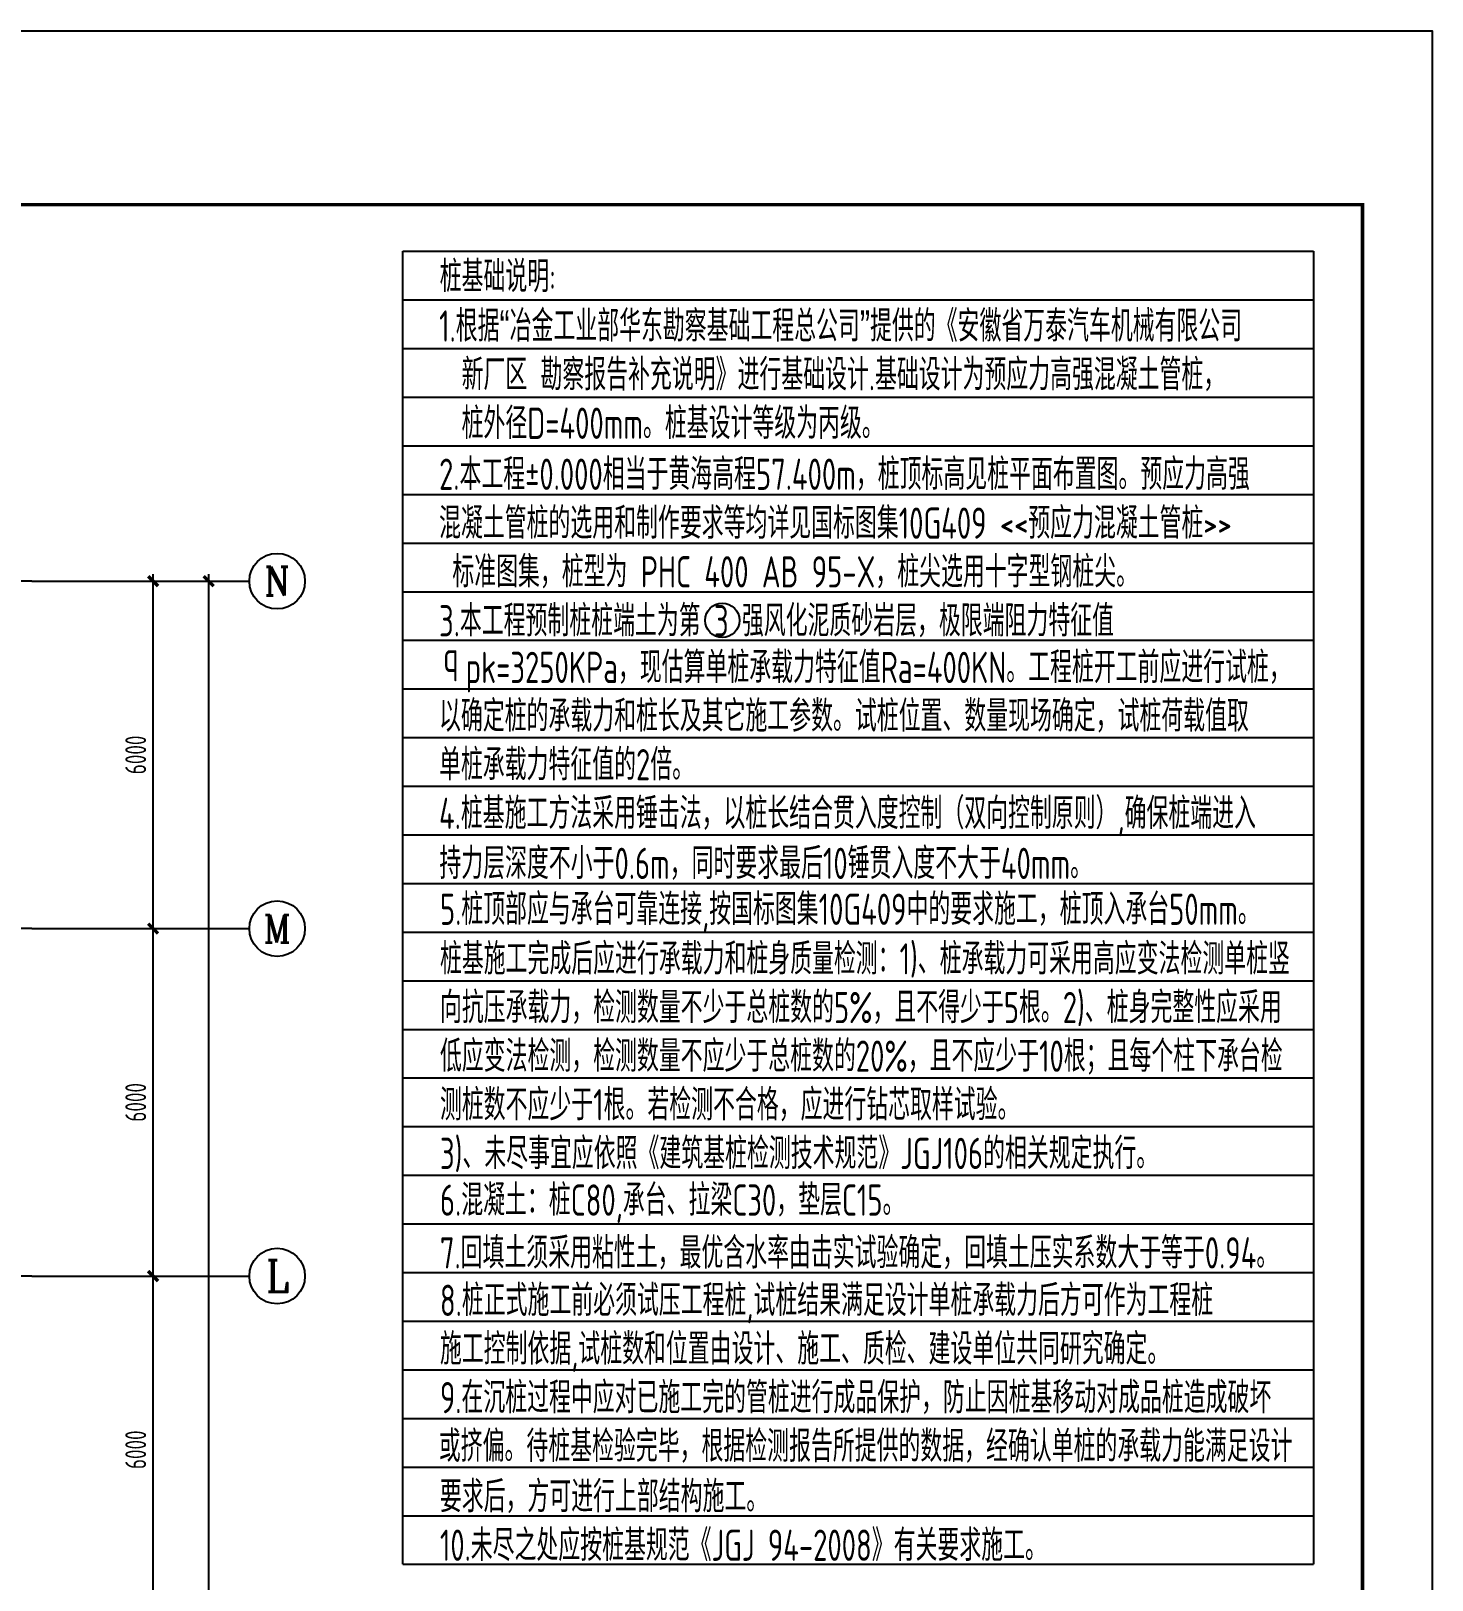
# Model space of a CAD drawing. Extents: x -1389621 to 57380, y -92505 to 283644.
# Drawn here: x -1341222 to -1317031, y 221868 to 248618 of the extents above; entities that cross this region are included whole.
import ezdxf
from ezdxf.enums import TextEntityAlignment as Align

# ---------------------------------------------------------------- set-up
doc = ezdxf.new("R2010")
doc.units = 0
doc.header["$LTSCALE"] = 100
doc.header["$MEASUREMENT"] = 0
doc.linetypes.add('DOTE', pattern=[2.42, 2, -0.2, 0.02, -0.2])
doc.layers.get('0').update_dxf_attribs({"linetype": 'CONTINUOUS'})
doc.layers.get('Defpoints').update_dxf_attribs({"linetype": 'CONTINUOUS'})
for name, color, linetype in [('AXIS', 3, 'CONTINUOUS'), ('AXIS_TEXT', 7, 'CONTINUOUS'), ('BORDER', 7, 'CONTINUOUS'), ('DIM', 3, 'CONTINUOUS'), ('DOTE', 1, 'DOTE'), ('TEXT', 7, 'CONTINUOUS'), ('填充', 252, 'CONTINUOUS')]:
    doc.layers.add(name, color=color, linetype=linetype)
doc.styles.add('_TCH_AXIS', font='COMPLEX', dxfattribs={"bigfont": 'GBCBIG'})
doc.styles.add('COMPLEX', font='COMPLEX')
doc.styles.add('TSSD_Dimension', font='tssdeng.shx', dxfattribs={"width": 0.7, "bigfont": 'hztxt.shx'})
doc.dimstyles.new('TSSD_100_100', dxfattribs={"dimtxt": 300, "dimasz": 100, "dimexe": 100, "dimexo": 250, "dimgap": 100, "dimtad": 1, "dimdec": 0, "dimzin": 0, "dimdsep": 46, "dimtxsty": 'TSSD_Dimension', "dimblk": 'ARCHTICK', "dimblk1": 'ARCHTICK', "dimblk2": 'ARCHTICK', "dimcen": 0, "dimdle": 100, "dimclrt": 7, "dimadec": 0, "dimazin": 0, "dimtfac": 1, "dimtdec": 0, "dimtix": 1, "dimtmove": 2, "dimatfit": 3, "dimfxl": 0, "dimtolj": 1, "dimtzin": 0, "dimarcsym": 0})

# ---------------------------------------------------------------- blocks, each defined once
blk = doc.blocks.new('_ArchTick')
at = {"color": 0, "linetype": 'ByBlock'}
blk.add_lwpolyline([(-0.71, -0.71, 0.5, 0.5, 0), (0.71, 0.71, 0.5, 0.5, 0)], format="xyseb", dxfattribs=at)
blk = doc.blocks.new('*D1345')
at = {"layer": 'Defpoints', "color": 0, "ltscale": 100}
for p in [(-1341207, 227117), (-1339114, 227117), (-1341207, 221117)]:
    blk.add_point(p, dxfattribs=at)
at = {"layer": 'DIM', "color": 0, "lineweight": -2, "ltscale": 100}
for p, q in [((-1340907, 227117), (-1338994, 227117)), ((-1339114, 220997), (-1339114, 227237)), ((-1340907, 221117), (-1338994, 221117))]:
    blk.add_line(p, q, dxfattribs=at)
at = {"layer": 'DIM', "color": 0, "lineweight": -2, "ltscale": 100, "xscale": 120, "yscale": 120, "zscale": 120}
for p, rotation in [((-1339114, 227117), 90), ((-1339114, 221117), 270)]:
    blk.add_blockref('_ArchTick', p, dxfattribs=dict(at, rotation=rotation))
at = {"layer": 'DIM', "color": 7, "ltscale": 100, "insert": (-1339414, 224117), "char_height": 360, "attachment_point": 5, "rotation": 90, "style": 'TSSD_Dimension'}
blk.add_mtext('\\A1;6000', dxfattribs=at)
blk = doc.blocks.new('*D1346')
at = {"layer": 'Defpoints', "color": 0, "ltscale": 100}
for p in [(-1341207, 233117), (-1339114, 233117), (-1341207, 227117)]:
    blk.add_point(p, dxfattribs=at)
at = {"layer": 'DIM', "color": 0, "lineweight": -2, "ltscale": 100}
for p, q in [((-1340907, 233117), (-1338994, 233117)), ((-1339114, 226997), (-1339114, 233237)), ((-1340907, 227117), (-1338994, 227117))]:
    blk.add_line(p, q, dxfattribs=at)
at = {"layer": 'DIM', "color": 0, "lineweight": -2, "ltscale": 100, "xscale": 120, "yscale": 120, "zscale": 120}
for p, rotation in [((-1339114, 233117), 90), ((-1339114, 227117), 270)]:
    blk.add_blockref('_ArchTick', p, dxfattribs=dict(at, rotation=rotation))
at = {"layer": 'DIM', "color": 7, "ltscale": 100, "insert": (-1339414, 230117), "char_height": 360, "attachment_point": 5, "rotation": 90, "style": 'TSSD_Dimension'}
blk.add_mtext('\\A1;6000', dxfattribs=at)
blk = doc.blocks.new('*D1347')
at = {"layer": 'Defpoints', "color": 0, "ltscale": 100}
for p in [(-1341207, 239117), (-1339114, 239117), (-1341207, 233117)]:
    blk.add_point(p, dxfattribs=at)
at = {"layer": 'DIM', "color": 0, "lineweight": -2, "ltscale": 100}
for p, q in [((-1339114, 232997), (-1339114, 239237)), ((-1340907, 239117), (-1338994, 239117)), ((-1340907, 233117), (-1338994, 233117))]:
    blk.add_line(p, q, dxfattribs=at)
at = {"layer": 'DIM', "color": 0, "lineweight": -2, "ltscale": 100, "xscale": 120, "yscale": 120, "zscale": 120}
for p, rotation in [((-1339114, 239117), 90), ((-1339114, 233117), 270)]:
    blk.add_blockref('_ArchTick', p, dxfattribs=dict(at, rotation=rotation))
at = {"layer": 'DIM', "color": 7, "ltscale": 100, "insert": (-1339414, 236117), "char_height": 360, "attachment_point": 5, "rotation": 90, "style": 'TSSD_Dimension'}
blk.add_mtext('\\A1;6000', dxfattribs=at)
blk = doc.blocks.new('*D1348')
at = {"layer": 'Defpoints', "color": 0, "ltscale": 100}
for p in [(-1341447, 239117), (-1338154, 239117), (-1341447, 167117)]:
    blk.add_point(p, dxfattribs=at)
at = {"layer": 'DIM', "color": 0, "lineweight": -2, "ltscale": 100}
for p, q in [((-1338154, 166997), (-1338154, 239237)), ((-1341147, 239117), (-1338034, 239117)), ((-1341147, 167117), (-1338034, 167117))]:
    blk.add_line(p, q, dxfattribs=at)
at = {"layer": 'DIM', "color": 0, "lineweight": -2, "ltscale": 100, "xscale": 120, "yscale": 120, "zscale": 120}
for p, rotation in [((-1338154, 239117), 90), ((-1338154, 167117), 270)]:
    blk.add_blockref('_ArchTick', p, dxfattribs=dict(at, rotation=rotation))
at = {"layer": 'DIM', "color": 7, "ltscale": 100, "insert": (-1338454, 203117), "char_height": 360, "attachment_point": 5, "rotation": 90, "style": 'TSSD_Dimension'}
blk.add_mtext('\\A1;72000', dxfattribs=at)
blk = doc.blocks.new('_AXISO')
blk.add_circle((0, 0), 0.5)
at = {"layer": 'AXIS_TEXT', "style": 'COMPLEX', "width": 1.041667}
blk.add_attdef('A', text='', height=0.56, dxfattribs=at).set_placement((-0.25, -0.28), (0.25, -0.28), align=Align.FIT)

msp = doc.modelspace()

# ---------------------------------------------------------------- linework, layer by layer
msp.add_circle((-1329286.335, 238440.818), 296.692)
at = {"layer": 'AXIS'}
for p, q in [((-1341206.633, 239116.717), (-1337452.024, 239116.717)), ((-1341206.633, 233116.717), (-1337452.024, 233116.717)), ((-1341206.633, 227116.717), (-1337452.024, 227116.717))]:
    msp.add_line(p, q, dxfattribs=at)
at = {"layer": 'BORDER'}
msp.add_lwpolyline([(-1388311.068, 147698.469), (-1388311.068, 248618.469), (-1317031.068, 248618.469), (-1317031.068, 147698.469)], close=True, dxfattribs=at)
at = {"layer": 'BORDER', "const_width": 60}
msp.add_lwpolyline([(-1387111.068, 148898.469), (-1387111.068, 245618.469), (-1318231.068, 245618.469), (-1318231.068, 148898.469)], close=True, dxfattribs=at)
at = {"layer": 'DOTE', "linetype": 'DOTE', "ltscale": 10}
for p, q in [((-1341206.633, 239116.717), (-1382628.63, 239116.717)), ((-1341206.633, 233116.717), (-1382628.63, 233116.717)), ((-1341206.633, 227116.717), (-1382628.63, 227116.717))]:
    msp.add_line(p, q, dxfattribs=at)
at = {"layer": '填充'}
for p, q in [((-1334801.63, 233896.671), (-1334801.63, 244814.486)), ((-1334801.63, 244814.486), (-1319075.573, 244814.486)), ((-1319075.573, 244814.486), (-1319075.573, 233896.671)), ((-1334801.63, 243974.654), (-1319075.573, 243974.654)), ((-1334801.63, 243134.822), (-1319075.573, 243134.822)), ((-1334801.63, 242294.99), (-1319075.573, 242294.99)), ((-1334801.63, 241455.158), (-1319075.573, 241455.158)), ((-1334801.63, 240615.326), (-1319075.573, 240615.326)), ((-1334801.63, 239775.494), (-1319075.573, 239775.494)), ((-1334801.63, 238935.663), (-1319075.573, 238935.663)), ((-1334801.63, 238095.831), (-1319075.573, 238095.831)), ((-1334801.63, 237255.999), (-1319075.573, 237255.999)), ((-1334801.63, 236416.167), (-1319075.573, 236416.167)), ((-1334801.63, 235576.335), (-1319075.573, 235576.335)), ((-1334801.63, 234736.503), (-1319075.573, 234736.503)), ((-1334801.63, 233896.671), (-1319075.573, 233896.671)), ((-1334801.63, 222139.023), (-1334801.63, 233896.671)), ((-1334801.63, 233896.671), (-1319075.573, 233896.671)), ((-1319075.573, 233896.671), (-1319075.573, 222139.023)), ((-1334801.63, 233056.839), (-1319075.573, 233056.839)), ((-1334801.63, 232217.007), (-1319075.573, 232217.007)), ((-1334801.63, 231377.175), (-1319075.573, 231377.175)), ((-1334801.63, 230537.343), (-1319075.573, 230537.343)), ((-1334801.63, 229697.511), (-1319285.651, 229697.511)), ((-1334801.63, 229697.511), (-1319075.573, 229697.511)), ((-1334801.63, 228857.679), (-1319285.651, 228857.679)), ((-1334801.63, 228857.679), (-1319075.573, 228857.679)), ((-1334801.63, 228017.847), (-1319075.573, 228017.847)), ((-1334801.63, 227178.015), (-1319075.573, 227178.015)), ((-1334801.63, 226338.183), (-1319075.573, 226338.183)), ((-1334801.63, 225498.351), (-1319075.573, 225498.351)), ((-1334801.63, 224658.519), (-1319075.573, 224658.519)), ((-1334801.63, 223818.687), (-1319075.573, 223818.687)), ((-1334801.63, 222978.855), (-1319075.573, 222978.855)), ((-1334801.63, 222139.023), (-1319075.573, 222139.023))]:
    msp.add_line(p, q, dxfattribs=at)

# ---------------------------------------------------------------- block references
at = {"layer": 'AXIS'}
ref = msp.add_blockref('_AXISO', (-1336972.024, 239116.717), dxfattribs=dict(at, xscale=960, yscale=960, zscale=960))
ref.add_attrib('A', 'N', dxfattribs={"layer": 'AXIS_TEXT', "ltscale": 0.5, "height": 498.312, "style": '_TCH_AXIS'}).set_placement((-1337197.45, 238867.561), (-1336746.597, 238867.561), align=Align.FIT)
ref = msp.add_blockref('_AXISO', (-1336972.024, 233116.717), dxfattribs=dict(at, xscale=960, yscale=960, zscale=960))
ref.add_attrib('A', 'M', dxfattribs={"layer": 'AXIS_TEXT', "ltscale": 0.5, "height": 475.176, "style": '_TCH_AXIS'}).set_placement((-1337209.611, 232879.129), (-1336734.436, 232879.129), align=Align.FIT)
ref = msp.add_blockref('_AXISO', (-1336972.024, 227116.717), dxfattribs=dict(at, xscale=960, yscale=960, zscale=960))
ref.add_attrib('A', 'L', dxfattribs={"layer": 'AXIS_TEXT', "ltscale": 0.5, "height": 546.829, "style": '_TCH_AXIS'}).set_placement((-1337167.32, 226843.303), (-1336776.727, 226843.303), align=Align.FIT)

# ---------------------------------------------------------------- texts
at = {"layer": 'TEXT', "color": 2, "style": 'TSSD_Dimension', "width": 0.7}
for s, height, p in [('桩基础说明:', 539.892, (-1334165.18, 244107.911)), ('1.根据“冶金工业部华东勘察基础工程总公司”提供的《安徽省万泰汽车机械有限公司', 539.89199, (-1334175.184, 243253.117)), ('新厂区 勘察报告补充说明》进行基础设计.基础设计为预应力高强混凝土管桩，', 539.89199, (-1333787.124, 242414.068)), ('桩外径D=400mm。桩基设计等级为丙级。', 539.89199, (-1333787.124, 241574.236)), ('2.本工程%%P0.000相当于黄海高程57.400m，桩顶标高见桩平面布置图。预应力高强', 539.89199, (-1334175.824, 240693.716)), ('混凝土管桩的选用和制作要求等均详见国标图集10G409 <<预应力混凝土管桩>>', 539.89199, (-1334175.984, 239849.417)), (' 标准图集，桩型为 PHC 400 AB 95-X，桩尖选用十字型钢桩尖。', 539.89199, (-1334176.143, 239008.81)), ('3.本工程预制桩桩端土为第 3 强风化泥质砂岩层，极限端阻力特征值', 539.89199, (-1334176.463, 238163.104)), ('q', 539.892, (-1334105.419, 237550.711)), ('  pk=3250KPa，现估算单桩承载力特征值Ra=400KN。工程桩开工前应进行试桩，', 539.89199, (-1334176.623, 237357.756)), ('以确定桩的承载力和桩长及其它施工参数。试桩位置、数量现场确定，试桩荷载值取', 539.89199, (-1334176.623, 236517.924)), ('单桩承载力特征值的2倍。', 539.89199, (-1334176.623, 235678.092)), ('4.桩基施工方法采用锤击法，以桩长结合贯入度控制（双向控制原则）,确保桩端进入', 539.89199, (-1334176.623, 234838.26)), ('持力层深度不小于0.6m，同时要求最后10锤贯入度不大于40mm。', 539.89199, (-1334170.446, 233973.992)), ('5.桩顶部应与承台可靠连接,按国标图集10G409中的要求施工，桩顶入承台50mm。', 539.89199, (-1334160.559, 233181.27)), ('桩基施工完成后应进行承载力和桩身质量检测：1)、桩承载力可采用高应变法检测单桩竖', 539.89199, (-1334160.719, 232324.374)), ('向抗压承载力，检测数量不少于总桩数的5%，且不得少于5根。2)、桩身完整性应采用', 539.89199, (-1334160.719, 231484.542)), ('低应变法检测，检测数量不应少于总桩数的20%，且不应少于10根；且每个柱下承台检', 539.89199, (-1334160.719, 230644.71)), ('测桩数不应少于1根。若检测不合格，应进行钻芯取样试验。', 539.89199, (-1334160.719, 229804.878)), ('3)、未尽事宜应依照《建筑基桩检测技术规范》JGJ106的相关规定执行。', 539.89199, (-1334160.719, 228965.046)), ('6.混凝土：桩C80,承台、拉梁C30，垫层C15。', 539.89199, (-1334160.879, 228158.917)), ('7.回填土须采用粘性土，最优含水率由击实试验确定，回填土压实系数大于等于0.94。', 539.89199, (-1334161.519, 227247.535)), ('8.桩正式施工前必须试压工程桩,试桩结果满足设计单桩承载力后方可作为工程桩', 539.89199, (-1334161.359, 226427.472)), ('施工控制依据,试桩数和位置由设计、施工、质检、建设单位共同研究确定。', 539.89199, (-1334161.359, 225587.64)), ('9.在沉桩过程中应对已施工完的管桩进行成品保护，防止因桩基移动对成品桩造成破坏', 539.89199, (-1334161.359, 224747.808)), ('或挤偏。待桩基检验完毕，根据检测报告所提供的数据，经确认单桩的承载力能满足设计', 539.89199, (-1334179.925, 223907.976)), ('要求后，方可进行上部结构施工。', 539.89199, (-1334161.839, 223038.355)), ('10.未尽之处应按桩基规范《JGJ 94-2008》有关要求施工。', 539.89199, (-1334161.839, 222198.523))]:
    msp.add_text(s, height=height, dxfattribs=at).set_placement(p)

# ---------------------------------------------------------------- dimensions: what is measured, and where the dimension line sits
at = {"layer": 'DIM', "ltscale": 100}
for p1, p2, distance, picture, middle in [((-1341446.633, 167116.717), (-1341446.633, 239116.717), -3292.902, '*D1348', (-1338453.731, 203116.717)), ((-1341206.633, 233116.717), (-1341206.633, 239116.717), -2092.902, '*D1347', (-1339413.731, 236116.717)), ((-1341206.633, 227116.717), (-1341206.633, 233116.717), -2092.902, '*D1346', (-1339413.731, 230116.717)), ((-1341206.633, 221116.717), (-1341206.633, 227116.717), -2092.902, '*D1345', (-1339413.731, 224116.717))]:
    dim = msp.add_aligned_dim(p1=p1, p2=p2, distance=distance, dimstyle='TSSD_100_100', override={"dimscale": 1.2}, dxfattribs=at)
    dim.commit()
    dim.dimension.update_dxf_attribs({"geometry": picture, "text_midpoint": middle})

doc.saveas('drawing.dxf')
